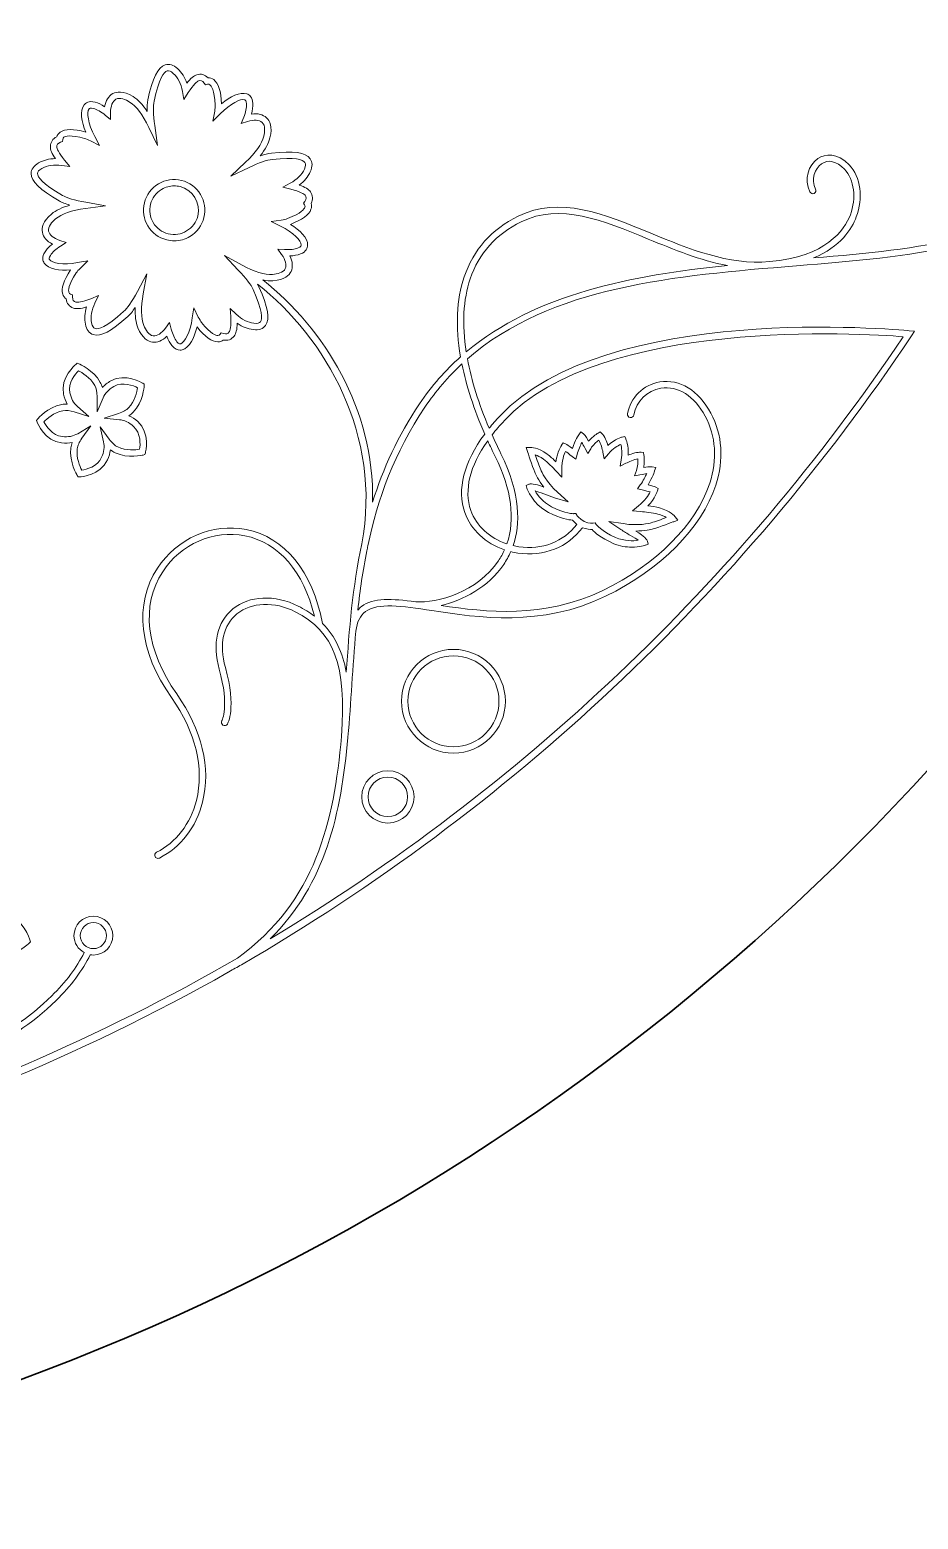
# Model space of a CAD drawing. Header units: inches. Extents: x 6.4 to 30.5, y 3.1 to 18.5.
# Drawn here: x 14.471 to 16.789, y 3.095 to 6.983 of the extents above; entities that cross this region are included whole.
import ezdxf

# ---------------------------------------------------------------- set-up
doc = ezdxf.new("R2010")
doc.units = ezdxf.units.IN
doc.header["$MEASUREMENT"] = 0
doc.layers.add('Design', color=7, linetype='Continuous', lineweight=0)

msp = doc.modelspace()

# ---------------------------------------------------------------- linework, layer by layer
at = {"layer": 'Design', "color": 9, "lineweight": 35, "true_color": 0xdecaa5}
msp.add_open_spline([(12.3829, 15.0948), (9.0691, 15.0948), (6.3829, 12.4085), (6.3829, 9.0948), (6.3829, 5.7811), (9.0691, 3.0948), (12.3829, 3.0948), (15.6966, 3.0948), (18.3829, 5.7811), (18.3829, 9.0948), (18.3829, 12.4085), (15.6966, 15.0948), (12.3829, 15.0948)], degree=3, knots=[0, 0, 0, 0, 1, 1, 1, 2, 2, 2, 3, 3, 3, 4, 4, 4, 4], dxfattribs=at)
at = {"layer": 'Design'}
for points, knots in [([(17.0419, 6.9084), (16.9771, 6.9035), (16.9292, 6.8627), (16.9069, 6.7935), (16.8774, 6.7023), (16.9231, 6.6672), (16.9441, 6.6563), (16.9841, 6.6356), (17.0408, 6.6437), (17.0629, 6.6732), (17.0657, 6.6769), (17.065, 6.6821), (17.0613, 6.6849), (17.0576, 6.6876), (17.0524, 6.687), (17.0496, 6.6832), (17.0343, 6.6628), (16.9872, 6.6528), (16.9517, 6.6711), (16.9148, 6.6903), (16.9045, 6.7319), (16.9227, 6.7884), (16.9428, 6.8507), (16.9856, 6.8874), (17.0432, 6.8918), (17.1129, 6.897), (17.1899, 6.8524), (17.2222, 6.7878), (17.2534, 6.7255), (17.2399, 6.6562), (17.1843, 6.5926), (17.0494, 6.4384), (16.7928, 6.41), (16.516, 6.387), (16.5869, 6.4166), (16.6161, 6.4631), (16.6279, 6.494), (16.6467, 6.5433), (16.6392, 6.598), (16.6091, 6.63), (16.5784, 6.6626), (16.5467, 6.6599), (16.5273, 6.6463), (16.504, 6.63), (16.49, 6.5931), (16.5068, 6.5594), (16.5089, 6.5553), (16.5139, 6.5536), (16.518, 6.5557), (16.5221, 6.5577), (16.5238, 6.5627), (16.5218, 6.5669), (16.509, 6.5925), (16.5194, 6.6204), (16.5368, 6.6326), (16.5549, 6.6452), (16.5768, 6.6401), (16.597, 6.6186), (16.6224, 6.5915), (16.6287, 6.5428), (16.6123, 6.4999), (16.597, 6.4597), (16.5491, 6.3903), (16.4011, 6.3775), (16.2942, 6.3682), (16.1911, 6.4107), (16.0914, 6.4518), (15.9693, 6.5022), (15.8539, 6.5498), (15.7456, 6.4963), (15.6761, 6.4619), (15.6286, 6.4085), (15.6047, 6.3375), (15.5846, 6.2781), (15.5815, 6.2078), (15.5951, 6.129), (15.5556, 6.0938), (15.5197, 6.0534), (15.4882, 6.0066), (15.4315, 5.9223), (15.3928, 5.8363), (15.3657, 5.7497), (15.3707, 5.9926), (15.2397, 6.2029), (15.079, 6.3296), (15.0886, 6.3277), (15.0975, 6.327), (15.1057, 6.3275), (15.1361, 6.3295), (15.1482, 6.342), (15.1529, 6.3521), (15.1583, 6.3635), (15.1571, 6.3777), (15.15, 6.3924), (15.1603, 6.3929), (15.1695, 6.3946), (15.1773, 6.3975), (15.1931, 6.4033), (15.1959, 6.414), (15.1962, 6.4199), (15.1972, 6.4394), (15.1754, 6.4598), (15.1512, 6.4748), (15.1819, 6.4866), (15.2, 6.4998), (15.2049, 6.514), (15.2067, 6.5193), (15.2067, 6.5245), (15.205, 6.5295), (15.2105, 6.5398), (15.2101, 6.55), (15.2036, 6.5598), (15.1995, 6.566), (15.1891, 6.5723), (15.1745, 6.5775), (15.1874, 6.5873), (15.197, 6.5989), (15.2031, 6.6123), (15.2093, 6.6258), (15.2091, 6.6372), (15.2027, 6.6461), (15.1908, 6.6625), (15.1596, 6.6671), (15.1015, 6.6609), (15.0936, 6.6601), (15.0839, 6.6576), (15.0724, 6.6535), (15.0855, 6.67), (15.094, 6.6857), (15.0977, 6.7005), (15.1052, 6.73), (15.0971, 6.7454), (15.0889, 6.753), (15.0798, 6.7616), (15.066, 6.7649), (15.0497, 6.7627), (15.0524, 6.7726), (15.0537, 6.7819), (15.0533, 6.7903), (15.0526, 6.8071), (15.0433, 6.8131), (15.0379, 6.8152), (15.0197, 6.822), (14.9934, 6.8077), (14.9716, 6.7893), (14.97, 6.8222), (14.963, 6.8434), (14.951, 6.8525), (14.9465, 6.8558), (14.9415, 6.8572), (14.9363, 6.8573), (14.9283, 6.8658), (14.9184, 6.8685), (14.907, 6.8654), (14.8999, 6.8635), (14.8907, 6.8555), (14.8812, 6.8432), (14.8759, 6.8585), (14.8678, 6.8712), (14.857, 6.8812), (14.8461, 6.8912), (14.8352, 6.8946), (14.8247, 6.8912), (14.8055, 6.885), (14.7914, 6.8567), (14.7793, 6.7995), (14.7777, 6.7918), (14.777, 6.7818), (14.7774, 6.7696), (14.7657, 6.7872), (14.7534, 6.8001), (14.7406, 6.8082), (14.7148, 6.8244), (14.6977, 6.8214), (14.6879, 6.816), (14.6768, 6.81), (14.6694, 6.7979), (14.6665, 6.7817), (14.6579, 6.7874), (14.6495, 6.7914), (14.6414, 6.7937), (14.6252, 6.7982), (14.6167, 6.7912), (14.613, 6.7867), (14.6007, 6.7715), (14.6064, 6.7421), (14.6171, 6.7157), (14.5853, 6.7243), (14.563, 6.7243), (14.5506, 6.7156), (14.5461, 6.7124), (14.543, 6.7082), (14.5415, 6.7032), (14.5309, 6.6981), (14.5253, 6.6896), (14.5248, 6.6778), (14.5244, 6.6704), (14.5292, 6.6592), (14.5379, 6.6464), (14.5217, 6.6461), (14.5071, 6.6423), (14.4943, 6.6351), (14.4814, 6.6277), (14.4748, 6.6185), (14.4748, 6.6075), (14.4747, 6.5872), (14.4973, 6.5652), (14.548, 6.536), (14.5548, 6.532), (14.5641, 6.5283), (14.5758, 6.5249), (14.5555, 6.5192), (14.5394, 6.5115), (14.5277, 6.5018), (14.5043, 6.4823), (14.5019, 6.4651), (14.504, 6.4541), (14.5063, 6.4417), (14.5156, 6.4309), (14.53, 6.4232), (14.5219, 6.4168), (14.5155, 6.41), (14.5109, 6.403), (14.5016, 6.389), (14.5056, 6.3787), (14.5088, 6.3738), (14.5194, 6.3575), (14.5491, 6.3537), (14.5775, 6.3558), (14.5595, 6.3282), (14.5527, 6.307), (14.5571, 6.2925), (14.5588, 6.2872), (14.5618, 6.283), (14.5661, 6.28), (14.5677, 6.2684), (14.574, 6.2604), (14.5851, 6.2562), (14.592, 6.2536), (14.6041, 6.2547), (14.619, 6.2591), (14.6143, 6.2436), (14.6133, 6.2285), (14.6163, 6.2141), (14.6193, 6.1996), (14.6261, 6.1905), (14.6365, 6.187), (14.6557, 6.1806), (14.6837, 6.1953), (14.7271, 6.2345), (14.733, 6.2398), (14.7394, 6.2475), (14.7463, 6.2576), (14.7454, 6.2365), (14.7477, 6.2188), (14.7534, 6.2047), (14.7647, 6.1764), (14.7803, 6.1688), (14.7914, 6.1674), (14.8039, 6.1658), (14.817, 6.1712), (14.8288, 6.1826), (14.8324, 6.1729), (14.8369, 6.1647), (14.8421, 6.1582), (14.8496, 6.1487), (14.8574, 6.1463), (14.8633, 6.1463), (14.8657, 6.1463), (14.8677, 6.1467), (14.8692, 6.1471), (14.8881, 6.1522), (14.9008, 6.1793), (14.9076, 6.207), (14.9283, 6.1813), (14.9464, 6.1682), (14.9615, 6.168), (14.9677, 6.1678), (14.972, 6.1695), (14.9761, 6.1727), (14.9877, 6.1705), (14.9972, 6.1741), (15.0046, 6.1833), (15.0093, 6.1891), (15.012, 6.201), (15.0124, 6.2165), (15.0257, 6.2072), (15.0398, 6.2017), (15.0544, 6.2), (15.0691, 6.1984), (15.0799, 6.202), (15.0863, 6.2109), (15.0983, 6.2272), (15.093, 6.2583), (15.0692, 6.3117), (15.0682, 6.314), (15.0669, 6.3164), (15.0655, 6.3188), (15.2429, 6.179), (15.3916, 5.9229), (15.3372, 5.6406), (15.3135, 5.5289), (15.3046, 5.4167), (15.297, 5.3061), (15.2878, 5.3567), (15.2687, 5.3991), (15.2349, 5.433), (15.2089, 5.5689), (15.1364, 5.6582), (15.0358, 5.6781), (14.9477, 5.6956), (14.8546, 5.655), (14.804, 5.5771), (14.7427, 5.4827), (14.7562, 5.3597), (14.8411, 5.2394), (14.9039, 5.1502), (14.9269, 5.0548), (14.9058, 4.9708), (14.8906, 4.9102), (14.8527, 4.861), (14.8019, 4.8356), (14.7978, 4.8335), (14.7962, 4.8285), (14.7982, 4.8244), (14.7997, 4.8215), (14.8026, 4.8198), (14.8057, 4.8198), (14.8069, 4.8198), (14.8082, 4.8201), (14.8094, 4.8207), (14.8645, 4.8482), (14.9056, 4.9015), (14.922, 4.9667), (14.9443, 5.0555), (14.9204, 5.1558), (14.8547, 5.249), (14.774, 5.3634), (14.7606, 5.4797), (14.818, 5.568), (14.8649, 5.6402), (14.9511, 5.6779), (15.0326, 5.6618), (15.1208, 5.6443), (15.186, 5.5683), (15.2139, 5.4518), (15.2014, 5.4614), (15.1873, 5.4703), (15.1715, 5.4782), (15.1109, 5.5089), (15.0439, 5.506), (15.001, 5.4709), (14.9601, 5.4374), (14.9472, 5.3802), (14.9655, 5.3139), (14.9926, 5.216), (14.9725, 5.1792), (14.9724, 5.1789), (14.97, 5.175), (14.9713, 5.1699), (14.9752, 5.1675), (14.9792, 5.1651), (14.9843, 5.1664), (14.9867, 5.1703), (14.9877, 5.172), (15.0109, 5.2122), (14.9816, 5.3184), (14.9648, 5.3789), (14.9755, 5.4284), (15.0115, 5.458), (15.0494, 5.4889), (15.1092, 5.4911), (15.164, 5.4634), (15.2653, 5.4122), (15.2981, 5.324), (15.2847, 5.1382), (15.2642, 4.9143), (15.2178, 4.7084), (15.0128, 4.5592), (14.6561, 4.3532), (14.2756, 4.189), (13.8794, 4.0712), (13.9692, 4.1189), (14.0409, 4.1784), (14.0977, 4.2387), (14.2584, 4.2686), (14.4143, 4.3255), (14.5399, 4.4488), (14.5788, 4.4869), (14.6087, 4.5271), (14.6291, 4.5682), (14.6317, 4.5678), (14.6344, 4.5674), (14.6371, 4.5674), (14.6651, 4.5674), (14.6878, 4.5902), (14.6878, 4.6181), (14.6878, 4.6461), (14.6651, 4.6689), (14.6371, 4.6689), (14.6091, 4.6689), (14.5864, 4.6461), (14.5864, 4.6181), (14.5864, 4.5989), (14.5973, 4.5823), (14.6132, 4.5737), (14.5936, 4.5349), (14.5651, 4.4969), (14.5283, 4.4607), (14.4114, 4.346), (14.2668, 4.2899), (14.1166, 4.2594), (14.2074, 4.3624), (14.2554, 4.4641), (14.2747, 4.5118), (14.2753, 4.5101), (14.2758, 4.5084), (14.2764, 4.5068), (14.2937, 4.4679), (14.3323, 4.4481), (14.3339, 4.4473), (14.3339, 4.4473), (14.3383, 4.4451), (14.3383, 4.4451), (14.3383, 4.4451), (14.3424, 4.4479), (14.3424, 4.4479), (14.3444, 4.4492), (14.3912, 4.4818), (14.3857, 4.5312), (14.3844, 4.543), (14.3814, 4.5537), (14.3767, 4.5634), (14.3832, 4.5622), (14.3893, 4.562), (14.3951, 4.5626), (14.4374, 4.5669), (14.4682, 4.5975), (14.4695, 4.5988), (14.4695, 4.5988), (14.4729, 4.6023), (14.4729, 4.6023), (14.4729, 4.6023), (14.4715, 4.607), (14.4715, 4.607), (14.4709, 4.6094), (14.4543, 4.664), (14.4057, 4.674), (14.3941, 4.6765), (14.3829, 4.6769), (14.3723, 4.6754), (14.3754, 4.6812), (14.3775, 4.687), (14.3788, 4.6926), (14.3877, 4.7342), (14.3681, 4.7729), (14.3672, 4.7746), (14.3672, 4.7746), (14.365, 4.7789), (14.365, 4.7789), (14.365, 4.7789), (14.3601, 4.7791), (14.3601, 4.7791), (14.3576, 4.7792), (14.3006, 4.7803), (14.276, 4.7372), (14.2701, 4.7268), (14.2663, 4.7164), (14.2644, 4.7058), (14.2598, 4.7105), (14.255, 4.7144), (14.25, 4.7173), (14.2132, 4.7387), (14.1703, 4.732), (14.1685, 4.7316), (14.1685, 4.7316), (14.1637, 4.7309), (14.1637, 4.7309), (14.1637, 4.7309), (14.162, 4.7262), (14.162, 4.7262), (14.1612, 4.724), (14.1425, 4.6701), (14.1759, 4.6333), (14.1839, 4.6245), (14.1927, 4.6176), (14.2021, 4.6126), (14.1962, 4.6097), (14.1911, 4.6063), (14.1868, 4.6024), (14.1551, 4.5741), (14.1482, 4.5312), (14.1479, 4.5294), (14.1479, 4.5294), (14.1472, 4.5245), (14.1472, 4.5245), (14.1472, 4.5245), (14.1511, 4.5215), (14.1511, 4.5215), (14.153, 4.5201), (14.1984, 4.4856), (14.2437, 4.506), (14.2487, 4.5083), (14.2532, 4.5108), (14.2575, 4.5136), (14.2365, 4.4629), (14.1854, 4.3576), (14.0895, 4.2542), (13.9837, 4.235), (13.8757, 4.2274), (13.7732, 4.2202), (13.615, 4.209), (13.475, 4.199), (13.3821, 4.1474), (13.4404, 4.2262), (13.4855, 4.3103), (13.513, 4.3832), (13.5139, 4.3789), (13.5148, 4.3746), (13.5162, 4.3707), (13.5395, 4.308), (13.5983, 4.2733), (13.6008, 4.2719), (13.6008, 4.2719), (13.6051, 4.2694), (13.6051, 4.2694), (13.6051, 4.2694), (13.6093, 4.2719), (13.6093, 4.2719), (13.6125, 4.2739), (13.6886, 4.3203), (13.6848, 4.3973), (13.6836, 4.4199), (13.6784, 4.4403), (13.6691, 4.4581), (13.6828, 4.4538), (13.6956, 4.4518), (13.7078, 4.4523), (13.7746, 4.4551), (13.8257, 4.5003), (13.8279, 4.5022), (13.8279, 4.5022), (13.8315, 4.5055), (13.8315, 4.5055), (13.8315, 4.5055), (13.8304, 4.5103), (13.8304, 4.5103), (13.8296, 4.5139), (13.809, 4.6006), (13.7346, 4.6208), (13.7127, 4.6267), (13.6917, 4.628), (13.6718, 4.6247), (13.6803, 4.6364), (13.6861, 4.6481), (13.6894, 4.6597), (13.7073, 4.724), (13.6802, 4.7867), (13.679, 4.7893), (13.679, 4.7893), (13.677, 4.7938), (13.677, 4.7938), (13.677, 4.7938), (13.6721, 4.7942), (13.6721, 4.7942), (13.6684, 4.7946), (13.5795, 4.8017), (13.5374, 4.7372), (13.525, 4.7182), (13.5173, 4.6987), (13.5143, 4.6787), (13.5058, 4.6904), (13.4964, 4.6996), (13.4864, 4.7062), (13.4308, 4.7432), (13.3628, 4.7367), (13.3599, 4.7364), (13.3599, 4.7364), (13.355, 4.7359), (13.355, 4.7359), (13.355, 4.7359), (13.3531, 4.7314), (13.3531, 4.7314), (13.3516, 4.7279), (13.3174, 4.6457), (13.3657, 4.5857), (13.38, 4.568), (13.3962, 4.5546), (13.4142, 4.5456), (13.4005, 4.5411), (13.3889, 4.5351), (13.3794, 4.5276), (13.3271, 4.4861), (13.3122, 4.4195), (13.3116, 4.4166), (13.3116, 4.4166), (13.3106, 4.4118), (13.3106, 4.4118), (13.3106, 4.4118), (13.3143, 4.4086), (13.3143, 4.4086), (13.3172, 4.4061), (13.3848, 4.3481), (13.4568, 4.3756), (13.4744, 4.3823), (13.4894, 4.3913), (13.5022, 4.4024), (13.461, 4.2861), (13.3731, 4.1428), (13.2609, 4.0365), (13.3121, 4.1288), (13.2973, 4.2372), (13.246, 4.312), (13.246, 4.312), (13.2352, 4.3278), (13.2352, 4.3278), (13.2352, 4.3278), (13.231, 4.3091), (13.231, 4.3091), (13.2305, 4.307), (13.1836, 4.1015), (13.0519, 4.034), (13.0478, 4.0319), (13.0462, 4.0268), (13.0483, 4.0228), (13.0503, 4.0187), (13.0554, 4.017), (13.0595, 4.0191), (13.1752, 4.0785), (13.2272, 4.2322), (13.2424, 4.2864), (13.2928, 4.1988), (13.2932, 4.0723), (13.1981, 3.983), (13.1378, 3.9374), (13.0725, 3.9041), (13.0048, 3.8911), (12.8902, 3.8776), (12.7749, 3.8678), (12.659, 3.8621), (12.6544, 3.8618), (12.6509, 3.8579), (12.6511, 3.8533), (12.6513, 3.8489), (12.655, 3.8454), (12.6594, 3.8454), (12.6595, 3.8454), (12.6597, 3.8454), (12.6598, 3.8454), (12.7737, 3.8511), (12.8873, 3.8606), (13.0005, 3.8737), (13.0009, 3.8737), (13.0012, 3.8735), (13.0016, 3.8735), (13.0021, 3.8735), (13.0026, 3.8736), (13.0031, 3.8737), (13.0044, 3.8739), (13.0056, 3.8742), (13.0069, 3.8745), (13.0154, 3.8755), (13.024, 3.8765), (13.0325, 3.8775), (13.0329, 3.8774), (13.0332, 3.8773), (13.0336, 3.8773), (13.0341, 3.8773), (13.0347, 3.8774), (13.0353, 3.8775), (13.0363, 3.8777), (13.0373, 3.878), (13.0383, 3.8782), (13.2375, 3.9027), (13.4352, 3.9388), (13.6302, 3.9859), (13.6308, 3.9857), (13.6315, 3.9855), (13.6322, 3.9855), (13.6327, 3.9855), (13.6332, 3.9856), (13.6338, 3.9857), (13.6763, 3.9938), (13.7161, 4.0046), (13.7537, 4.0173), (14.1851, 4.1326), (14.6015, 4.3024), (14.9892, 4.5228), (14.9893, 4.5229), (14.9895, 4.5229), (14.9897, 4.523), (14.9901, 4.5232), (14.9905, 4.5235), (14.9909, 4.5238), (15.0018, 4.53), (15.0127, 4.5361), (15.0234, 4.5423), (15.7204, 4.9456), (16.325, 5.5133), (16.772, 6.184), (16.772, 6.184), (16.7797, 6.1956), (16.7797, 6.1956), (16.7797, 6.1956), (16.7658, 6.1969), (16.7658, 6.1969), (16.7337, 6.2001), (15.9755, 6.271), (15.6973, 5.9741), (15.6874, 5.9635), (15.6783, 5.953), (15.6698, 5.9425), (15.6424, 6.0068), (15.6235, 6.0674), (15.6131, 6.1235), (15.8311, 6.3142), (16.1557, 6.3407), (16.4714, 6.3666), (16.769, 6.3909), (17.05, 6.4139), (17.1968, 6.5816), (17.2783, 6.6748), (17.2571, 6.7555), (17.2372, 6.7953), (17.2014, 6.8667), (17.1193, 6.9142), (17.0419, 6.9084)], [0, 0, 0, 0, 1, 1, 1, 2, 2, 2, 3, 3, 3, 4, 4, 4, 5, 5, 5, 6, 6, 6, 7, 7, 7, 8, 8, 8, 9, 9, 9, 10, 10, 10, 11, 11, 11, 12, 12, 12, 13, 13, 13, 14, 14, 14, 15, 15, 15, 16, 16, 16, 17, 17, 17, 18, 18, 18, 19, 19, 19, 20, 20, 20, 21, 21, 21, 22, 22, 22, 23, 23, 23, 24, 24, 24, 25, 25, 25, 26, 26, 26, 27, 27, 27, 28, 28, 28, 29, 29, 29, 30, 30, 30, 31, 31, 31, 32, 32, 32, 33, 33, 33, 34, 34, 34, 35, 35, 35, 36, 36, 36, 37, 37, 37, 38, 38, 38, 39, 39, 39, 40, 40, 40, 41, 41, 41, 42, 42, 42, 43, 43, 43, 44, 44, 44, 45, 45, 45, 46, 46, 46, 47, 47, 47, 48, 48, 48, 49, 49, 49, 50, 50, 50, 51, 51, 51, 52, 52, 52, 53, 53, 53, 54, 54, 54, 55, 55, 55, 56, 56, 56, 57, 57, 57, 58, 58, 58, 59, 59, 59, 60, 60, 60, 61, 61, 61, 62, 62, 62, 63, 63, 63, 64, 64, 64, 65, 65, 65, 66, 66, 66, 67, 67, 67, 68, 68, 68, 69, 69, 69, 70, 70, 70, 71, 71, 71, 72, 72, 72, 73, 73, 73, 74, 74, 74, 75, 75, 75, 76, 76, 76, 77, 77, 77, 78, 78, 78, 79, 79, 79, 80, 80, 80, 81, 81, 81, 82, 82, 82, 83, 83, 83, 84, 84, 84, 85, 85, 85, 86, 86, 86, 87, 87, 87, 88, 88, 88, 89, 89, 89, 90, 90, 90, 91, 91, 91, 92, 92, 92, 93, 93, 93, 94, 94, 94, 95, 95, 95, 96, 96, 96, 97, 97, 97, 98, 98, 98, 99, 99, 99, 100, 100, 100, 101, 101, 101, 102, 102, 102, 103, 103, 103, 104, 104, 104, 105, 105, 105, 106, 106, 106, 107, 107, 107, 108, 108, 108, 109, 109, 109, 110, 110, 110, 111, 111, 111, 112, 112, 112, 113, 113, 113, 114, 114, 114, 115, 115, 115, 116, 116, 116, 117, 117, 117, 118, 118, 118, 119, 119, 119, 120, 120, 120, 121, 121, 121, 122, 122, 122, 123, 123, 123, 124, 124, 124, 125, 125, 125, 126, 126, 126, 127, 127, 127, 128, 128, 128, 129, 129, 129, 130, 130, 130, 131, 131, 131, 132, 132, 132, 133, 133, 133, 134, 134, 134, 135, 135, 135, 136, 136, 136, 137, 137, 137, 138, 138, 138, 139, 139, 139, 140, 140, 140, 141, 141, 141, 142, 142, 142, 143, 143, 143, 144, 144, 144, 145, 145, 145, 146, 146, 146, 147, 147, 147, 148, 148, 148, 149, 149, 149, 150, 150, 150, 151, 151, 151, 152, 152, 152, 153, 153, 153, 154, 154, 154, 155, 155, 155, 156, 156, 156, 157, 157, 157, 158, 158, 158, 159, 159, 159, 160, 160, 160, 161, 161, 161, 162, 162, 162, 163, 163, 163, 164, 164, 164, 165, 165, 165, 166, 166, 166, 167, 167, 167, 168, 168, 168, 169, 169, 169, 170, 170, 170, 171, 171, 171, 172, 172, 172, 173, 173, 173, 174, 174, 174, 175, 175, 175, 176, 176, 176, 177, 177, 177, 178, 178, 178, 179, 179, 179, 180, 180, 180, 181, 181, 181, 182, 182, 182, 183, 183, 183, 184, 184, 184, 185, 185, 185, 186, 186, 186, 187, 187, 187, 188, 188, 188, 189, 189, 189, 190, 190, 190, 191, 191, 191, 192, 192, 192, 193, 193, 193, 194, 194, 194, 195, 195, 195, 196, 196, 196, 197, 197, 197, 198, 198, 198, 199, 199, 199, 200, 200, 200, 201, 201, 201, 202, 202, 202, 203, 203, 203, 204, 204, 204, 205, 205, 205, 206, 206, 206, 207, 207, 207, 208, 208, 208, 209, 209, 209, 210, 210, 210, 211, 211, 211, 212, 212, 212, 213, 213, 213, 214, 214, 214, 215, 215, 215, 216, 216, 216, 217, 217, 217, 218, 218, 218, 219, 219, 219, 220, 220, 220, 221, 221, 221, 222, 222, 222, 223, 223, 223, 224, 224, 224, 225, 225, 225, 226, 226, 226, 227, 227, 227, 228, 228, 228, 229, 229, 229, 230, 230, 230, 231, 231, 231, 232, 232, 232, 233, 233, 233, 234, 234, 234, 235, 235, 235, 236, 236, 236, 237, 237, 237, 238, 238, 238, 239, 239, 239, 240, 240, 240, 241, 241, 241, 242, 242, 242, 242]), ([(15.0153, 6.3552), (15.0353, 6.3342), (15.0487, 6.3168), (15.054, 6.305), (15.0792, 6.2484), (15.0782, 6.2279), (15.0729, 6.2207), (15.0702, 6.217), (15.0646, 6.2156), (15.0562, 6.2166), (15.0399, 6.2184), (15.0241, 6.2265), (15.0094, 6.2406), (15.0094, 6.2406), (14.9938, 6.2555), (14.9938, 6.2555), (14.9938, 6.2555), (14.9954, 6.2339), (14.9954, 6.2339), (14.9971, 6.2095), (14.9935, 6.1962), (14.9916, 6.1938), (14.9881, 6.1893), (14.9844, 6.1873), (14.9762, 6.1898), (14.9762, 6.1898), (14.9709, 6.1914), (14.9709, 6.1914), (14.9709, 6.1914), (14.9674, 6.1872), (14.9674, 6.1872), (14.9659, 6.1854), (14.9645, 6.1852), (14.9617, 6.1847), (14.9571, 6.1847), (14.9438, 6.1882), (14.9196, 6.2186), (14.9168, 6.2221), (14.9139, 6.2269), (14.9109, 6.2329), (14.9109, 6.2329), (14.899, 6.2569), (14.899, 6.2569), (14.899, 6.2569), (14.8952, 6.2304), (14.8952, 6.2304), (14.8897, 6.192), (14.8755, 6.166), (14.8649, 6.1632), (14.8638, 6.1629), (14.8604, 6.1619), (14.8552, 6.1685), (14.8489, 6.1764), (14.844, 6.1874), (14.8404, 6.2014), (14.8404, 6.2014), (14.836, 6.2184), (14.836, 6.2184), (14.836, 6.2184), (14.8256, 6.2042), (14.8256, 6.2042), (14.8153, 6.1902), (14.8032, 6.1827), (14.7935, 6.1839), (14.7814, 6.1854), (14.7734, 6.1994), (14.7689, 6.2109), (14.7612, 6.2301), (14.7607, 6.2579), (14.7673, 6.2937), (14.7673, 6.2937), (14.777, 6.3456), (14.777, 6.3456), (14.777, 6.3456), (14.7518, 6.2992), (14.7518, 6.2992), (14.738, 6.2736), (14.7256, 6.2556), (14.716, 6.2469), (14.67, 6.2055), (14.6502, 6.2001), (14.6417, 6.2028), (14.6374, 6.2043), (14.6343, 6.2092), (14.6326, 6.2174), (14.6293, 6.2336), (14.6321, 6.251), (14.641, 6.2693), (14.641, 6.2693), (14.6504, 6.2888), (14.6504, 6.2888), (14.6504, 6.2888), (14.6303, 6.2807), (14.6303, 6.2807), (14.6077, 6.2715), (14.5938, 6.2708), (14.591, 6.2718), (14.5857, 6.2738), (14.5826, 6.2767), (14.5824, 6.2853), (14.5824, 6.2853), (14.5823, 6.2908), (14.5823, 6.2908), (14.5823, 6.2908), (14.5772, 6.2929), (14.5772, 6.2929), (14.5751, 6.2937), (14.5738, 6.2952), (14.5731, 6.2975), (14.5717, 6.3018), (14.5709, 6.3155), (14.5923, 6.348), (14.5948, 6.3517), (14.5985, 6.356), (14.6033, 6.3607), (14.6033, 6.3607), (14.6224, 6.3794), (14.6224, 6.3794), (14.6224, 6.3794), (14.596, 6.3749), (14.596, 6.3749), (14.5578, 6.3682), (14.5287, 6.3737), (14.5227, 6.3829), (14.5221, 6.3839), (14.5202, 6.3868), (14.5248, 6.3938), (14.5303, 6.4021), (14.5393, 6.4103), (14.5515, 6.418), (14.5515, 6.418), (14.5663, 6.4275), (14.5663, 6.4275), (14.5663, 6.4275), (14.5496, 6.433), (14.5496, 6.433), (14.5331, 6.4384), (14.5222, 6.4474), (14.5203, 6.4572), (14.5181, 6.4692), (14.5289, 6.4811), (14.5384, 6.489), (14.5543, 6.5021), (14.5806, 6.5113), (14.6167, 6.516), (14.6167, 6.516), (14.669, 6.5229), (14.669, 6.5229), (14.669, 6.5229), (14.6171, 6.5325), (14.6171, 6.5325), (14.5885, 6.5377), (14.5675, 6.5439), (14.5563, 6.5504), (14.5027, 6.5813), (14.4914, 6.5985), (14.4915, 6.6074), (14.4915, 6.612), (14.4952, 6.6164), (14.5025, 6.6206), (14.5169, 6.6287), (14.5344, 6.6314), (14.5545, 6.6287), (14.5545, 6.6287), (14.5759, 6.6258), (14.5759, 6.6258), (14.5759, 6.6258), (14.562, 6.6423), (14.562, 6.6423), (14.5462, 6.661), (14.5413, 6.6739), (14.5414, 6.677), (14.5417, 6.6827), (14.5434, 6.6865), (14.5516, 6.6893), (14.5516, 6.6893), (14.5568, 6.6911), (14.5568, 6.6911), (14.5568, 6.6911), (14.5572, 6.6966), (14.5572, 6.6966), (14.5573, 6.6989), (14.5583, 6.7006), (14.5602, 6.702), (14.564, 6.7046), (14.5767, 6.7096), (14.6143, 6.6992), (14.6186, 6.698), (14.6238, 6.6958), (14.6297, 6.6928), (14.6297, 6.6928), (14.6534, 6.6803), (14.6534, 6.6803), (14.6534, 6.6803), (14.6409, 6.704), (14.6409, 6.704), (14.6228, 6.7384), (14.6191, 6.7677), (14.6259, 6.7762), (14.6267, 6.7771), (14.6289, 6.7799), (14.6369, 6.7776), (14.6466, 6.7749), (14.6571, 6.7689), (14.6682, 6.7597), (14.6682, 6.7597), (14.6818, 6.7485), (14.6818, 6.7485), (14.6818, 6.7485), (14.6819, 6.7661), (14.6819, 6.7661), (14.6819, 6.7835), (14.6872, 6.7967), (14.6959, 6.8014), (14.7066, 6.8073), (14.7212, 6.8007), (14.7317, 6.7941), (14.7491, 6.7831), (14.7659, 6.7608), (14.7816, 6.728), (14.7816, 6.728), (14.8043, 6.6803), (14.8043, 6.6803), (14.8043, 6.6803), (14.7973, 6.7327), (14.7973, 6.7327), (14.7935, 6.7615), (14.7929, 6.7834), (14.7956, 6.7961), (14.8085, 6.8566), (14.8213, 6.8726), (14.8298, 6.8753), (14.8342, 6.8767), (14.8395, 6.8746), (14.8457, 6.8689), (14.8579, 6.8578), (14.8659, 6.842), (14.8695, 6.822), (14.8695, 6.822), (14.8733, 6.8007), (14.8733, 6.8007), (14.8733, 6.8007), (14.8848, 6.819), (14.8848, 6.819), (14.8977, 6.8398), (14.9085, 6.8485), (14.9114, 6.8493), (14.9169, 6.8509), (14.921, 6.8503), (14.9262, 6.8435), (14.9262, 6.8435), (14.9295, 6.8391), (14.9295, 6.8391), (14.9295, 6.8391), (14.9349, 6.8404), (14.9349, 6.8404), (14.9371, 6.841), (14.939, 6.8406), (14.941, 6.8391), (14.9446, 6.8364), (14.9534, 6.8258), (14.9551, 6.7869), (14.9553, 6.7824), (14.9548, 6.7768), (14.9537, 6.7702), (14.9537, 6.7702), (14.9492, 6.7438), (14.9492, 6.7438), (14.9492, 6.7438), (14.9679, 6.763), (14.9679, 6.763), (14.9949, 6.7909), (15.0216, 6.8035), (15.0319, 6.7996), (15.033, 6.7992), (15.0363, 6.7979), (15.0367, 6.7896), (15.0371, 6.7796), (15.0346, 6.7677), (15.0293, 6.7543), (15.0293, 6.7543), (15.0229, 6.7379), (15.0229, 6.7379), (15.0229, 6.7379), (15.0396, 6.7433), (15.0396, 6.7433), (15.0561, 6.7486), (15.0702, 6.7477), (15.0775, 6.7409), (15.0864, 6.7326), (15.0846, 6.7165), (15.0816, 6.7046), (15.0765, 6.6846), (15.0605, 6.6617), (15.0341, 6.6367), (15.0341, 6.6367), (14.9959, 6.6004), (14.9959, 6.6004), (14.9959, 6.6004), (15.0435, 6.6231), (15.0435, 6.6231), (15.0697, 6.6357), (15.0903, 6.643), (15.1032, 6.6443), (15.1648, 6.6509), (15.1839, 6.6436), (15.1892, 6.6363), (15.1918, 6.6326), (15.1914, 6.6269), (15.1879, 6.6192), (15.1811, 6.6042), (15.1686, 6.5917), (15.1507, 6.5821), (15.1507, 6.5821), (15.1316, 6.5719), (15.1316, 6.5719), (15.1316, 6.5719), (15.1526, 6.5667), (15.1526, 6.5667), (15.1764, 6.5608), (15.188, 6.5532), (15.1897, 6.5507), (15.1928, 6.5459), (15.1936, 6.5418), (15.1887, 6.5348), (15.1887, 6.5348), (15.1855, 6.5303), (15.1855, 6.5303), (15.1855, 6.5303), (15.1884, 6.5256), (15.1884, 6.5256), (15.1897, 6.5236), (15.1899, 6.5217), (15.1891, 6.5194), (15.1876, 6.5151), (15.1802, 6.5035), (15.1438, 6.4899), (15.1396, 6.4883), (15.1341, 6.487), (15.1275, 6.486), (15.1275, 6.486), (15.101, 6.4821), (15.101, 6.4821), (15.101, 6.4821), (15.125, 6.4703), (15.125, 6.4703), (15.1599, 6.4532), (15.1801, 6.4317), (15.1796, 6.4207), (15.1795, 6.4196), (15.1793, 6.416), (15.1715, 6.4131), (15.1622, 6.4096), (15.1502, 6.4083), (15.1357, 6.4092), (15.1357, 6.4092), (15.1181, 6.4102), (15.1181, 6.4102), (15.1181, 6.4102), (15.1284, 6.396), (15.1284, 6.396), (15.1386, 6.382), (15.1421, 6.3682), (15.1378, 6.3592), (15.1327, 6.3482), (15.1169, 6.3449), (15.1046, 6.3441), (15.084, 6.3428), (15.0573, 6.3509), (15.0253, 6.3683), (15.0253, 6.3683), (14.9789, 6.3935), (14.9789, 6.3935), (14.9789, 6.3935), (15.0153, 6.3552), (15.0153, 6.3552)], [0, 0, 0, 0, 1, 1, 1, 2, 2, 2, 3, 3, 3, 4, 4, 4, 5, 5, 5, 6, 6, 6, 7, 7, 7, 8, 8, 8, 9, 9, 9, 10, 10, 10, 11, 11, 11, 12, 12, 12, 13, 13, 13, 14, 14, 14, 15, 15, 15, 16, 16, 16, 17, 17, 17, 18, 18, 18, 19, 19, 19, 20, 20, 20, 21, 21, 21, 22, 22, 22, 23, 23, 23, 24, 24, 24, 25, 25, 25, 26, 26, 26, 27, 27, 27, 28, 28, 28, 29, 29, 29, 30, 30, 30, 31, 31, 31, 32, 32, 32, 33, 33, 33, 34, 34, 34, 35, 35, 35, 36, 36, 36, 37, 37, 37, 38, 38, 38, 39, 39, 39, 40, 40, 40, 41, 41, 41, 42, 42, 42, 43, 43, 43, 44, 44, 44, 45, 45, 45, 46, 46, 46, 47, 47, 47, 48, 48, 48, 49, 49, 49, 50, 50, 50, 51, 51, 51, 52, 52, 52, 53, 53, 53, 54, 54, 54, 55, 55, 55, 56, 56, 56, 57, 57, 57, 58, 58, 58, 59, 59, 59, 60, 60, 60, 61, 61, 61, 62, 62, 62, 63, 63, 63, 64, 64, 64, 65, 65, 65, 66, 66, 66, 67, 67, 67, 68, 68, 68, 69, 69, 69, 70, 70, 70, 71, 71, 71, 72, 72, 72, 73, 73, 73, 74, 74, 74, 75, 75, 75, 76, 76, 76, 77, 77, 77, 78, 78, 78, 79, 79, 79, 80, 80, 80, 81, 81, 81, 82, 82, 82, 83, 83, 83, 84, 84, 84, 85, 85, 85, 86, 86, 86, 87, 87, 87, 88, 88, 88, 89, 89, 89, 90, 90, 90, 91, 91, 91, 92, 92, 92, 93, 93, 93, 94, 94, 94, 95, 95, 95, 96, 96, 96, 97, 97, 97, 98, 98, 98, 99, 99, 99, 100, 100, 100, 101, 101, 101, 102, 102, 102, 103, 103, 103, 104, 104, 104, 105, 105, 105, 106, 106, 106, 107, 107, 107, 108, 108, 108, 109, 109, 109, 110, 110, 110, 111, 111, 111, 112, 112, 112, 113, 113, 113, 114, 114, 114, 115, 115, 115, 116, 116, 116, 117, 117, 117, 118, 118, 118, 119, 119, 119, 120, 120, 120, 121, 121, 121, 122, 122, 122, 123, 123, 123, 124, 124, 124, 125, 125, 125, 125]), ([(14.8672, 6.5895), (14.8464, 6.5947), (14.8249, 6.5915), (14.8066, 6.5805), (14.7883, 6.5695), (14.7753, 6.552), (14.7702, 6.5312), (14.7595, 6.4884), (14.7857, 6.4448), (14.8285, 6.4342), (14.835, 6.4326), (14.8415, 6.4318), (14.848, 6.4318), (14.8624, 6.4318), (14.8765, 6.4356), (14.8891, 6.4432), (14.9074, 6.4543), (14.9204, 6.4718), (14.9255, 6.4925), (14.9307, 6.5132), (14.9275, 6.5348), (14.9165, 6.5531), (14.9054, 6.5714), (14.888, 6.5844), (14.8672, 6.5895)], [0, 0, 0, 0, 1, 1, 1, 2, 2, 2, 3, 3, 3, 4, 4, 4, 5, 5, 5, 6, 6, 6, 7, 7, 7, 8, 8, 8, 8]), ([(14.9094, 6.4965), (14.9053, 6.4801), (14.895, 6.4662), (14.8805, 6.4575), (14.866, 6.4488), (14.8489, 6.4462), (14.8325, 6.4503), (14.8161, 6.4544), (14.8022, 6.4647), (14.7935, 6.4792), (14.7848, 6.4937), (14.7822, 6.5107), (14.7863, 6.5272), (14.7904, 6.5436), (14.8007, 6.5575), (14.8152, 6.5662), (14.8252, 6.5722), (14.8364, 6.5753), (14.8477, 6.5753), (14.8529, 6.5753), (14.8581, 6.5746), (14.8632, 6.5734), (14.8971, 6.5649), (14.9178, 6.5304), (14.9094, 6.4965)], [0, 0, 0, 0, 1, 1, 1, 2, 2, 2, 3, 3, 3, 4, 4, 4, 5, 5, 5, 6, 6, 6, 7, 7, 7, 8, 8, 8, 8]), ([(15.61, 6.1418), (15.5988, 6.2137), (15.6021, 6.2778), (15.6205, 6.3322), (15.643, 6.3988), (15.6876, 6.449), (15.753, 6.4813), (15.8545, 6.5315), (15.9665, 6.4853), (16.0851, 6.4364), (16.1522, 6.4088), (16.2209, 6.3805), (16.2916, 6.3673), (16.0433, 6.3418), (15.7914, 6.2943), (15.61, 6.1418)], [0, 0, 0, 0, 1, 1, 1, 2, 2, 2, 3, 3, 3, 4, 4, 4, 5, 5, 5, 5]), ([(15.7095, 5.9627), (15.9617, 6.232), (16.6439, 6.1899), (16.7503, 6.1815), (16.3175, 5.5358), (15.7495, 5.0021), (15.098, 4.6094), (15.245, 4.7544), (15.2831, 4.9381), (15.3012, 5.1354), (15.3012, 5.1355), (15.3012, 5.1356), (15.3012, 5.1356), (15.3012, 5.136), (15.3012, 5.1363), (15.3013, 5.1366), (15.3054, 5.1816), (15.3084, 5.2272), (15.3115, 5.2733), (15.3146, 5.3197), (15.3178, 5.3664), (15.3219, 5.4132), (15.3219, 5.4132), (15.3219, 5.4132), (15.3219, 5.4132), (15.325, 5.437), (15.3332, 5.4536), (15.3468, 5.4639), (15.3789, 5.488), (15.4414, 5.4785), (15.5206, 5.4665), (15.6412, 5.4481), (15.8063, 5.4231), (15.9736, 5.5041), (16.1173, 5.5737), (16.2248, 5.682), (16.2612, 5.794), (16.2829, 5.8606), (16.2784, 5.9256), (16.2483, 5.9819), (16.2165, 6.0413), (16.1669, 6.0717), (16.1155, 6.0635), (16.0723, 6.0565), (16.0383, 6.023), (16.0309, 5.9802), (16.0301, 5.9757), (16.0332, 5.9714), (16.0377, 5.9706), (16.0421, 5.9697), (16.0465, 5.9729), (16.0473, 5.9774), (16.0535, 6.0132), (16.082, 6.0412), (16.1182, 6.047), (16.1622, 6.0542), (16.2053, 6.0268), (16.2336, 5.9741), (16.2615, 5.9218), (16.2656, 5.8613), (16.2454, 5.7991), (16.2104, 5.6914), (16.106, 5.5867), (15.9663, 5.5191), (15.8131, 5.4449), (15.6604, 5.4624), (15.5443, 5.4798), (15.6014, 5.4935), (15.6675, 5.5274), (15.7079, 5.5873), (15.7144, 5.597), (15.7207, 5.6081), (15.7261, 5.6205), (15.7323, 5.619), (15.7385, 5.6176), (15.7449, 5.6166), (15.8125, 5.6069), (15.8752, 5.6317), (15.9133, 5.683), (15.9245, 5.6789), (15.9335, 5.6781), (15.9387, 5.6781), (15.9449, 5.6711), (15.9608, 5.6562), (15.9933, 5.6421), (16.0111, 5.6345), (16.0279, 5.6321), (16.0418, 5.6321), (16.0625, 5.6321), (16.0767, 5.6373), (16.0777, 5.6377), (16.0777, 5.6377), (16.0848, 5.6404), (16.0848, 5.6404), (16.0848, 5.6404), (16.0828, 5.6477), (16.0828, 5.6477), (16.0817, 5.6517), (16.0761, 5.6603), (16.0523, 5.6742), (16.076, 5.6742), (16.092, 5.6783), (16.0976, 5.6799), (16.1136, 5.6846), (16.1499, 5.6981), (16.1515, 5.6987), (16.1515, 5.6987), (16.1619, 5.7026), (16.1619, 5.7026), (16.1619, 5.7026), (16.1553, 5.7115), (16.1553, 5.7115), (16.1541, 5.713), (16.1431, 5.727), (16.1142, 5.7347), (16.105, 5.7372), (16.0943, 5.7389), (16.0843, 5.7401), (16.1026, 5.7597), (16.1086, 5.7779), (16.1089, 5.7788), (16.1089, 5.7788), (16.1112, 5.7857), (16.1112, 5.7857), (16.1112, 5.7857), (16.1046, 5.7889), (16.1046, 5.7889), (16.1014, 5.7904), (16.0951, 5.7924), (16.0844, 5.795), (16.0964, 5.8144), (16.1015, 5.8304), (16.1017, 5.8311), (16.1017, 5.8311), (16.1044, 5.84), (16.1044, 5.84), (16.1044, 5.84), (16.0954, 5.8418), (16.0954, 5.8418), (16.0935, 5.8422), (16.0901, 5.8428), (16.0731, 5.8398), (16.0761, 5.8568), (16.0739, 5.8719), (16.0738, 5.8727), (16.0738, 5.8727), (16.0729, 5.8791), (16.0729, 5.8791), (16.0729, 5.8791), (16.0664, 5.8798), (16.0664, 5.8798), (16.0563, 5.8809), (16.0428, 5.8764), (16.0326, 5.8722), (16.0339, 5.8972), (16.0268, 5.914), (16.0264, 5.9148), (16.0264, 5.9148), (16.0235, 5.9214), (16.0235, 5.9214), (16.0235, 5.9214), (16.0166, 5.9195), (16.0166, 5.9195), (16.0157, 5.9193), (15.9982, 5.9144), (15.9795, 5.8977), (15.9764, 5.9082), (15.9713, 5.9216), (15.9642, 5.9288), (15.9642, 5.9288), (15.9597, 5.9334), (15.9597, 5.9334), (15.9597, 5.9334), (15.9541, 5.9301), (15.9541, 5.9301), (15.9534, 5.9297), (15.9403, 5.9219), (15.9289, 5.909), (15.9206, 5.9241), (15.9179, 5.9264), (15.9164, 5.9276), (15.9164, 5.9276), (15.9094, 5.9335), (15.9094, 5.9335), (15.9094, 5.9335), (15.9042, 5.9258), (15.9042, 5.9258), (15.9037, 5.9252), (15.8944, 5.9113), (15.8869, 5.8897), (15.8781, 5.8964), (15.8727, 5.9001), (15.8694, 5.9016), (15.8694, 5.9016), (15.8629, 5.9048), (15.8629, 5.9048), (15.8629, 5.9048), (15.8589, 5.8987), (15.8589, 5.8987), (15.8583, 5.8979), (15.8479, 5.8818), (15.8441, 5.8552), (15.8369, 5.8623), (15.8288, 5.8696), (15.8212, 5.8752), (15.7971, 5.8929), (15.7792, 5.8927), (15.7774, 5.8927), (15.7774, 5.8927), (15.7663, 5.8922), (15.7663, 5.8922), (15.7663, 5.8922), (15.7698, 5.8817), (15.7698, 5.8817), (15.7703, 5.8801), (15.7825, 5.8434), (15.7888, 5.828), (15.7911, 5.8225), (15.798, 5.8075), (15.8128, 5.789), (15.787, 5.7989), (15.7768, 5.7978), (15.7731, 5.7962), (15.7731, 5.7962), (15.766, 5.7932), (15.766, 5.7932), (15.766, 5.7932), (15.7684, 5.7859), (15.7684, 5.7859), (15.769, 5.7843), (15.7821, 5.7455), (15.8247, 5.723), (15.8561, 5.7064), (15.8777, 5.7034), (15.887, 5.7029), (15.8893, 5.7001), (15.8932, 5.696), (15.8988, 5.6916), (15.8643, 5.6463), (15.808, 5.6244), (15.7473, 5.6331), (15.7421, 5.6339), (15.7372, 5.6351), (15.7322, 5.6362), (15.7512, 5.6914), (15.7531, 5.7701), (15.7004, 5.8762), (15.6922, 5.8928), (15.6847, 5.9091), (15.6775, 5.9252), (15.6871, 5.9376), (15.6977, 5.9501), (15.7095, 5.9627)], [0, 0, 0, 0, 1, 1, 1, 2, 2, 2, 3, 3, 3, 4, 4, 4, 5, 5, 5, 6, 6, 6, 7, 7, 7, 8, 8, 8, 9, 9, 9, 10, 10, 10, 11, 11, 11, 12, 12, 12, 13, 13, 13, 14, 14, 14, 15, 15, 15, 16, 16, 16, 17, 17, 17, 18, 18, 18, 19, 19, 19, 20, 20, 20, 21, 21, 21, 22, 22, 22, 23, 23, 23, 24, 24, 24, 25, 25, 25, 26, 26, 26, 27, 27, 27, 28, 28, 28, 29, 29, 29, 30, 30, 30, 31, 31, 31, 32, 32, 32, 33, 33, 33, 34, 34, 34, 35, 35, 35, 36, 36, 36, 37, 37, 37, 38, 38, 38, 39, 39, 39, 40, 40, 40, 41, 41, 41, 42, 42, 42, 43, 43, 43, 44, 44, 44, 45, 45, 45, 46, 46, 46, 47, 47, 47, 48, 48, 48, 49, 49, 49, 50, 50, 50, 51, 51, 51, 52, 52, 52, 53, 53, 53, 54, 54, 54, 55, 55, 55, 56, 56, 56, 57, 57, 57, 58, 58, 58, 59, 59, 59, 60, 60, 60, 61, 61, 61, 62, 62, 62, 63, 63, 63, 64, 64, 64, 65, 65, 65, 66, 66, 66, 67, 67, 67, 68, 68, 68, 69, 69, 69, 70, 70, 70, 71, 71, 71, 72, 72, 72, 73, 73, 73, 74, 74, 74, 75, 75, 75, 76, 76, 76, 77, 77, 77, 78, 78, 78, 79, 79, 79, 80, 80, 80, 81, 81, 81, 82, 82, 82, 83, 83, 83, 84, 84, 84, 84]), ([(14.4917, 5.9666), (14.4917, 5.9666), (14.4886, 5.9628), (14.4886, 5.9628), (14.4886, 5.9628), (14.4903, 5.9582), (14.4903, 5.9582), (14.4911, 5.9562), (14.5102, 5.9092), (14.5542, 5.9042), (14.564, 5.903), (14.5733, 5.9034), (14.582, 5.9052), (14.5801, 5.9004), (14.5789, 5.8957), (14.5784, 5.8911), (14.5738, 5.8536), (14.5943, 5.821), (14.5951, 5.8196), (14.5951, 5.8196), (14.5978, 5.8155), (14.5978, 5.8155), (14.5978, 5.8155), (14.6027, 5.8158), (14.6027, 5.8158), (14.6048, 5.8159), (14.6554, 5.8194), (14.6738, 5.8597), (14.6779, 5.8687), (14.6804, 5.8777), (14.6814, 5.8865), (14.6854, 5.8833), (14.6895, 5.8807), (14.6937, 5.8787), (14.728, 5.8628), (14.7653, 5.8722), (14.7669, 5.8726), (14.7669, 5.8726), (14.7716, 5.8738), (14.7716, 5.8738), (14.7716, 5.8738), (14.7729, 5.8785), (14.7729, 5.8785), (14.7734, 5.8806), (14.7857, 5.9299), (14.753, 5.9598), (14.7458, 5.9665), (14.738, 5.9717), (14.7299, 5.9753), (14.7342, 5.9781), (14.738, 5.9812), (14.7411, 5.9846), (14.7669, 6.0122), (14.7695, 6.0507), (14.7696, 6.0523), (14.7696, 6.0523), (14.7699, 6.0572), (14.7699, 6.0572), (14.7699, 6.0572), (14.7658, 6.0598), (14.7658, 6.0598), (14.7639, 6.061), (14.7209, 6.0878), (14.6823, 6.0661), (14.6738, 6.0612), (14.6664, 6.0555), (14.6605, 6.0488), (14.6591, 6.0538), (14.6573, 6.0584), (14.6551, 6.0624), (14.6368, 6.0954), (14.601, 6.1098), (14.5995, 6.1104), (14.5995, 6.1104), (14.5949, 6.1122), (14.5949, 6.1122), (14.5949, 6.1122), (14.5911, 6.1091), (14.5911, 6.1091), (14.5895, 6.1077), (14.5506, 6.0751), (14.5594, 6.0317), (14.5614, 6.022), (14.5646, 6.0133), (14.5691, 6.0055), (14.5639, 6.0058), (14.559, 6.0055), (14.5545, 6.0046), (14.5174, 5.9974), (14.4927, 5.9678), (14.4917, 5.9666)], [0, 0, 0, 0, 1, 1, 1, 2, 2, 2, 3, 3, 3, 4, 4, 4, 5, 5, 5, 6, 6, 6, 7, 7, 7, 8, 8, 8, 9, 9, 9, 10, 10, 10, 11, 11, 11, 12, 12, 12, 13, 13, 13, 14, 14, 14, 15, 15, 15, 16, 16, 16, 17, 17, 17, 18, 18, 18, 19, 19, 19, 20, 20, 20, 21, 21, 21, 22, 22, 22, 23, 23, 23, 24, 24, 24, 25, 25, 25, 26, 26, 26, 27, 27, 27, 28, 28, 28, 29, 29, 29, 30, 30, 30, 30]), ([(15.6583, 5.9274), (15.6038, 5.8538), (15.5853, 5.7825), (15.6063, 5.7226), (15.6222, 5.6771), (15.6607, 5.642), (15.71, 5.6253), (15.7055, 5.6154), (15.7002, 5.6058), (15.6941, 5.5966), (15.6396, 5.5157), (15.5351, 5.4852), (15.4781, 5.4896), (15.4164, 5.4979), (15.3674, 5.5002), (15.3368, 5.4772), (15.3333, 5.4745), (15.3303, 5.4714), (15.3273, 5.4681), (15.3329, 5.5195), (15.3402, 5.571), (15.3506, 5.6223), (15.3506, 5.6226), (15.3508, 5.6228), (15.3508, 5.623), (15.3517, 5.6272), (15.3524, 5.6313), (15.3532, 5.6354), (15.3791, 5.7578), (15.4227, 5.8794), (15.502, 5.9973), (15.5309, 6.0402), (15.5634, 6.0775), (15.5988, 6.1104), (15.6103, 6.0534), (15.6301, 5.9922), (15.6583, 5.9274)], [0, 0, 0, 0, 1, 1, 1, 2, 2, 2, 3, 3, 3, 4, 4, 4, 5, 5, 5, 6, 6, 6, 7, 7, 7, 8, 8, 8, 9, 9, 9, 10, 10, 10, 11, 11, 11, 12, 12, 12, 12]), ([(14.5873, 5.9851), (14.5873, 5.9851), (14.6254, 5.9729), (14.6254, 5.9729), (14.6254, 5.9729), (14.5954, 5.9993), (14.5954, 5.9993), (14.5854, 6.0081), (14.5788, 6.0201), (14.5758, 6.035), (14.5704, 6.0615), (14.5896, 6.0843), (14.598, 6.0927), (14.6074, 6.088), (14.6287, 6.0756), (14.6405, 6.0543), (14.6445, 6.0471), (14.6466, 6.0372), (14.6466, 6.0251), (14.6466, 6.0251), (14.6468, 5.9852), (14.6468, 5.9852), (14.6468, 5.9852), (14.6626, 6.0218), (14.6626, 6.0218), (14.6679, 6.0341), (14.6773, 6.0441), (14.6905, 6.0516), (14.7141, 6.0649), (14.7417, 6.0536), (14.7524, 6.0482), (14.7508, 6.0378), (14.7455, 6.0137), (14.7289, 5.996), (14.7233, 5.9899), (14.7146, 5.9849), (14.703, 5.9811), (14.703, 5.9811), (14.6651, 5.9686), (14.6651, 5.9686), (14.6651, 5.9686), (14.7049, 5.9649), (14.7049, 5.9649), (14.7182, 5.9636), (14.7306, 5.9578), (14.7418, 5.9475), (14.7618, 5.9292), (14.7595, 5.8994), (14.7577, 5.8877), (14.7474, 5.8859), (14.7229, 5.8835), (14.7008, 5.8938), (14.6932, 5.8973), (14.6858, 5.9041), (14.6786, 5.9139), (14.6786, 5.9139), (14.655, 5.9461), (14.655, 5.9461), (14.655, 5.9461), (14.6638, 5.9071), (14.6638, 5.9071), (14.6667, 5.8941), (14.665, 5.8805), (14.6587, 5.8667), (14.6474, 5.842), (14.6184, 5.8349), (14.6067, 5.833), (14.6019, 5.8424), (14.592, 5.8649), (14.5949, 5.8891), (14.5959, 5.8973), (14.6, 5.9065), (14.6071, 5.9163), (14.6071, 5.9163), (14.6305, 5.9488), (14.6305, 5.9488), (14.6305, 5.9488), (14.5961, 5.9284), (14.5961, 5.9284), (14.5846, 5.9216), (14.5711, 5.919), (14.5561, 5.9207), (14.5291, 5.9238), (14.5134, 5.9492), (14.508, 5.9597), (14.5154, 5.9672), (14.5338, 5.9836), (14.5577, 5.9883), (14.5658, 5.9898), (14.5758, 5.9888), (14.5873, 5.9851)], [0, 0, 0, 0, 1, 1, 1, 2, 2, 2, 3, 3, 3, 4, 4, 4, 5, 5, 5, 6, 6, 6, 7, 7, 7, 8, 8, 8, 9, 9, 9, 10, 10, 10, 11, 11, 11, 12, 12, 12, 13, 13, 13, 14, 14, 14, 15, 15, 15, 16, 16, 16, 17, 17, 17, 18, 18, 18, 19, 19, 19, 20, 20, 20, 21, 21, 21, 22, 22, 22, 23, 23, 23, 24, 24, 24, 25, 25, 25, 26, 26, 26, 27, 27, 27, 28, 28, 28, 29, 29, 29, 30, 30, 30, 30]), ([(15.6855, 5.8688), (15.7283, 5.7825), (15.7385, 5.7047), (15.7161, 5.6408), (15.6713, 5.6557), (15.6363, 5.6873), (15.622, 5.7282), (15.6036, 5.7806), (15.6193, 5.8436), (15.6661, 5.9098), (15.6723, 5.8963), (15.6786, 5.8826), (15.6855, 5.8688)], [0, 0, 0, 0, 1, 1, 1, 2, 2, 2, 3, 3, 3, 4, 4, 4, 4]), ([(15.8484, 5.7754), (15.8181, 5.803), (15.8063, 5.8293), (15.8043, 5.8343), (15.8005, 5.8434), (15.7944, 5.861), (15.7902, 5.8733), (15.7958, 5.8713), (15.8031, 5.8678), (15.8113, 5.8618), (15.8231, 5.8531), (15.836, 5.84), (15.8448, 5.8305), (15.8448, 5.8305), (15.8592, 5.815), (15.8592, 5.815), (15.8592, 5.815), (15.8593, 5.8361), (15.8593, 5.8361), (15.8594, 5.8573), (15.8651, 5.8734), (15.869, 5.8822), (15.8727, 5.8796), (15.8781, 5.8755), (15.8861, 5.8692), (15.8861, 5.8692), (15.8959, 5.8615), (15.8959, 5.8615), (15.8959, 5.8615), (15.8993, 5.8736), (15.8993, 5.8736), (15.9029, 5.8868), (15.9079, 5.8979), (15.9117, 5.9055), (15.9138, 5.9018), (15.9166, 5.8967), (15.9203, 5.8896), (15.9203, 5.8896), (15.927, 5.8765), (15.927, 5.8765), (15.927, 5.8765), (15.9348, 5.8891), (15.9348, 5.8891), (15.9409, 5.8991), (15.9501, 5.907), (15.9562, 5.9115), (15.9611, 5.9027), (15.9651, 5.8884), (15.9668, 5.8797), (15.9668, 5.8797), (15.9701, 5.863), (15.9701, 5.863), (15.9701, 5.863), (15.9813, 5.8759), (15.9813, 5.8759), (15.9931, 5.8894), (16.0057, 5.8969), (16.0135, 5.9005), (16.0155, 5.8922), (16.0177, 5.8776), (16.0145, 5.86), (16.0145, 5.86), (16.0114, 5.8432), (16.0114, 5.8432), (16.0114, 5.8432), (16.0265, 5.8511), (16.0265, 5.8511), (16.0344, 5.8552), (16.048, 5.861), (16.0579, 5.8628), (16.0582, 5.8552), (16.0578, 5.843), (16.0539, 5.832), (16.0539, 5.832), (16.0489, 5.8181), (16.0489, 5.8181), (16.0489, 5.8181), (16.0634, 5.821), (16.0634, 5.821), (16.0712, 5.8226), (16.0769, 5.8236), (16.0811, 5.8243), (16.0777, 5.8165), (16.0721, 5.8058), (16.064, 5.7945), (16.064, 5.7945), (16.0568, 5.7844), (16.0568, 5.7844), (16.0568, 5.7844), (16.0689, 5.7816), (16.0689, 5.7816), (16.0788, 5.7793), (16.0853, 5.7776), (16.0897, 5.7764), (16.0854, 5.7678), (16.0763, 5.7533), (16.0598, 5.7399), (16.0598, 5.7399), (16.0435, 5.7266), (16.0435, 5.7266), (16.0435, 5.7266), (16.0645, 5.7251), (16.0645, 5.7251), (16.0774, 5.7242), (16.0957, 5.7224), (16.1099, 5.7186), (16.1198, 5.716), (16.1271, 5.7125), (16.1321, 5.7094), (16.1199, 5.7049), (16.1024, 5.6987), (16.0929, 5.6959), (16.0877, 5.6944), (16.0599, 5.6871), (16.0193, 5.6935), (16.0193, 5.6935), (15.9824, 5.6993), (15.9824, 5.6993), (15.9824, 5.6993), (16.0133, 5.6783), (16.0133, 5.6783), (16.0218, 5.6727), (16.0302, 5.6675), (16.0384, 5.6629), (16.0479, 5.6577), (16.0543, 5.6534), (16.0586, 5.6502), (16.0453, 5.6481), (16.0234, 5.6473), (15.9999, 5.6574), (15.9616, 5.674), (15.9495, 5.6912), (15.9494, 5.6913), (15.9494, 5.6913), (15.9465, 5.6957), (15.9465, 5.6957), (15.9465, 5.6957), (15.9412, 5.6949), (15.9412, 5.6949), (15.9411, 5.6949), (15.9311, 5.6935), (15.9175, 5.699), (15.9038, 5.7067), (15.8986, 5.7153), (15.8986, 5.7153), (15.8986, 5.7153), (15.8959, 5.72), (15.8959, 5.72), (15.8959, 5.72), (15.8906, 5.7196), (15.8906, 5.7196), (15.8904, 5.7196), (15.8694, 5.7182), (15.8325, 5.7377), (15.8099, 5.7496), (15.7968, 5.7672), (15.7901, 5.7789), (15.7954, 5.7775), (15.8027, 5.7752), (15.8127, 5.7711), (15.8214, 5.7675), (15.8308, 5.7642), (15.8404, 5.7613), (15.8404, 5.7613), (15.8761, 5.7503), (15.8761, 5.7503), (15.8761, 5.7503), (15.8484, 5.7754), (15.8484, 5.7754)], [0, 0, 0, 0, 1, 1, 1, 2, 2, 2, 3, 3, 3, 4, 4, 4, 5, 5, 5, 6, 6, 6, 7, 7, 7, 8, 8, 8, 9, 9, 9, 10, 10, 10, 11, 11, 11, 12, 12, 12, 13, 13, 13, 14, 14, 14, 15, 15, 15, 16, 16, 16, 17, 17, 17, 18, 18, 18, 19, 19, 19, 20, 20, 20, 21, 21, 21, 22, 22, 22, 23, 23, 23, 24, 24, 24, 25, 25, 25, 26, 26, 26, 27, 27, 27, 28, 28, 28, 29, 29, 29, 30, 30, 30, 31, 31, 31, 32, 32, 32, 33, 33, 33, 34, 34, 34, 35, 35, 35, 36, 36, 36, 37, 37, 37, 38, 38, 38, 39, 39, 39, 40, 40, 40, 41, 41, 41, 42, 42, 42, 43, 43, 43, 44, 44, 44, 45, 45, 45, 46, 46, 46, 47, 47, 47, 48, 48, 48, 49, 49, 49, 50, 50, 50, 51, 51, 51, 52, 52, 52, 53, 53, 53, 54, 54, 54, 55, 55, 55, 56, 56, 56, 56]), ([(15.5766, 5.3653), (15.502, 5.3653), (15.4412, 5.3045), (15.4412, 5.2298), (15.4412, 5.1551), (15.502, 5.0944), (15.5766, 5.0944), (15.6513, 5.0944), (15.7121, 5.1551), (15.7121, 5.2298), (15.7121, 5.3045), (15.6513, 5.3653), (15.5766, 5.3653)], [0, 0, 0, 0, 1, 1, 1, 2, 2, 2, 3, 3, 3, 4, 4, 4, 4]), ([(15.5766, 5.111), (15.5111, 5.111), (15.4579, 5.1643), (15.4579, 5.2298), (15.4579, 5.2953), (15.5111, 5.3486), (15.5766, 5.3486), (15.6421, 5.3486), (15.6954, 5.2953), (15.6954, 5.2298), (15.6954, 5.1643), (15.6421, 5.111), (15.5766, 5.111)], [0, 0, 0, 0, 1, 1, 1, 2, 2, 2, 3, 3, 3, 4, 4, 4, 4]), ([(15.4055, 5.0487), (15.3678, 5.0487), (15.3372, 5.018), (15.3372, 4.9804), (15.3372, 4.9427), (15.3678, 4.9121), (15.4055, 4.9121), (15.4431, 4.9121), (15.4738, 4.9427), (15.4738, 4.9804), (15.4738, 5.018), (15.4431, 5.0487), (15.4055, 5.0487)], [0, 0, 0, 0, 1, 1, 1, 2, 2, 2, 3, 3, 3, 4, 4, 4, 4]), ([(15.4055, 4.9288), (15.377, 4.9288), (15.3539, 4.9519), (15.3539, 4.9804), (15.3539, 5.0089), (15.377, 5.032), (15.4055, 5.032), (15.4339, 5.032), (15.4571, 5.0089), (15.4571, 4.9804), (15.4571, 4.9519), (15.4339, 4.9288), (15.4055, 4.9288)], [0, 0, 0, 0, 1, 1, 1, 2, 2, 2, 3, 3, 3, 4, 4, 4, 4]), ([(14.603, 4.6181), (14.603, 4.6369), (14.6183, 4.6522), (14.6371, 4.6522), (14.6559, 4.6522), (14.6712, 4.6369), (14.6712, 4.6181), (14.6712, 4.5994), (14.6559, 4.5841), (14.6371, 4.5841), (14.6183, 4.5841), (14.603, 4.5994), (14.603, 4.6181)], [0, 0, 0, 0, 1, 1, 1, 2, 2, 2, 3, 3, 3, 4, 4, 4, 4])]:
    msp.add_open_spline(points, degree=3, knots=knots, dxfattribs=at)

doc.saveas('drawing.dxf')
